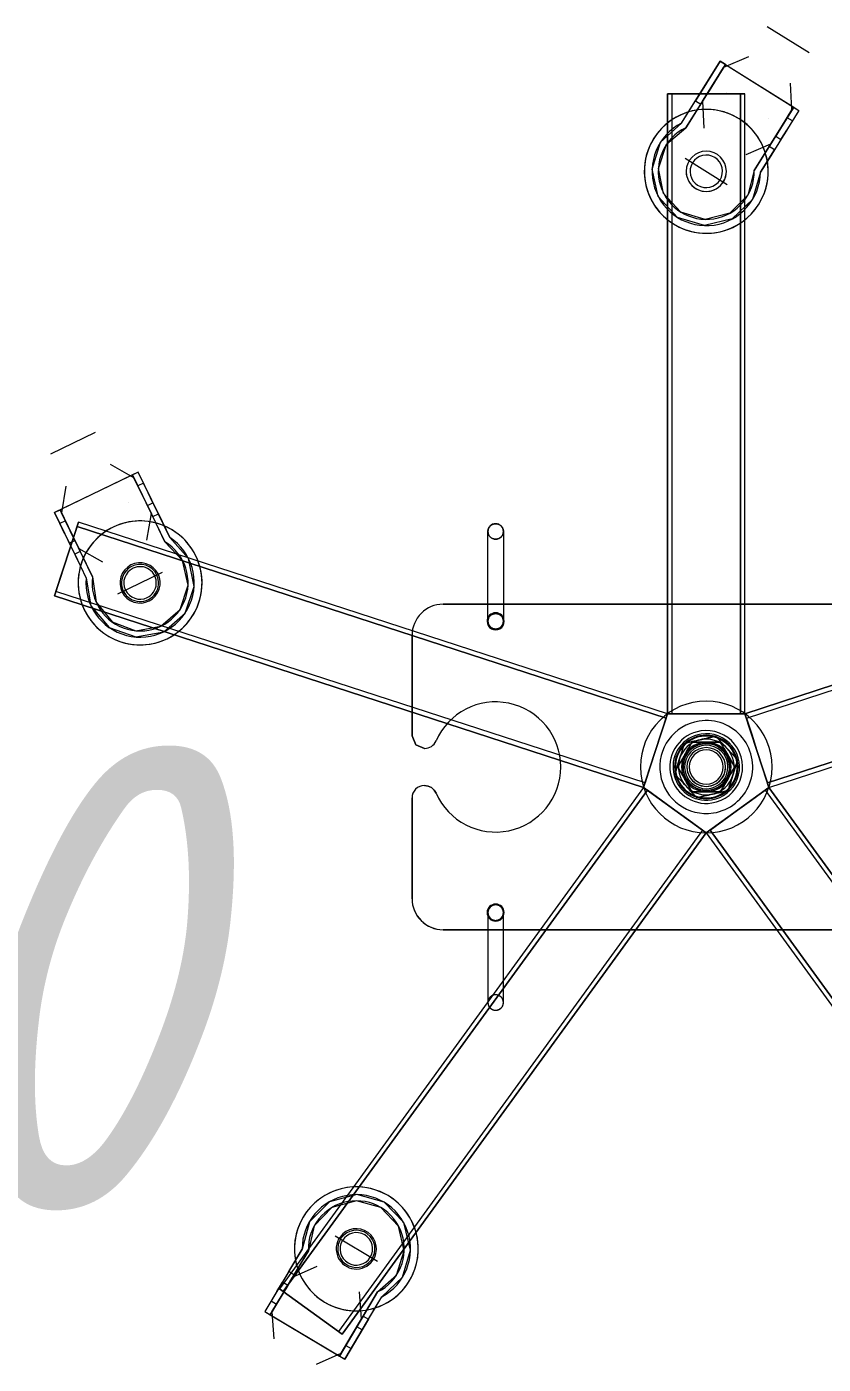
# Model space of a CAD drawing. Header units: millimetres. Extents: x -32954 to 151739, y -65671 to 56243.
# Drawn here: x -18427.3 to -18170.2, y -62090.7 to -61659.1 of the extents above; entities that cross this region are included whole.
import ezdxf

# ---------------------------------------------------------------- set-up
doc = ezdxf.new("R2010")
doc.units = ezdxf.units.MM
for name, color, linetype, lineweight in [('G-IMPT', 7, 'Continuous', 9), ('I-FURN', 7, 'Continuous', 9), ('I-FURN-IDEN', 7, 'Continuous', 9)]:
    doc.layers.add(name, color=color, linetype=linetype, lineweight=lineweight)
doc.styles.add('GOST Common_I', font='GOST_Common Italic.ttf', dxfattribs={"width": 0.9, "height": 150})

# ---------------------------------------------------------------- blocks, each defined once
blk = doc.blocks.new('М200-М200_1_Стойка для инфузионных растворов - МСК-5310_dwg-9481014-О_ТХ_05')
at = {"layer": 'G-IMPT'}
for p, q in [((106.14, 169.41), (118.46, 190.07)), ((116.74, 191.09), (106.87, 174.54)), ((109.06, 178.21), (116.74, 191.09)), ((118.46, 190.07), (110.78, 177.19)), ((116.74, 191.09), (118.46, 190.07)), ((142.51, 175.72), (116.74, 191.09)), ((125.87, 192.72), (117.92, 189.15)), ((140.79, 176.75), (118.46, 190.07)), ((112.9, 184.65), (114.69, 187.66)), ((114.69, 187.66), (112.9, 184.65)), ((114.62, 183.63), (117.92, 189.15)), ((117.92, 189.15), (114.62, 183.63)), ((116.41, 186.63), (114.62, 183.63)), ((114.62, 183.63), (116.41, 186.63)), ((116.41, 186.63), (114.69, 187.66)), ((-118.77, 182.19), (-1.21, 20.38)), ((-1.21, 20.38), (-118.77, 182.19)), ((0, 21.27), (-117.56, 183.07)), ((0, 21.27), (-117.56, 183.07)), ((117.56, 183.07), (0, 21.27)), ((0, 21.27), (117.56, 183.07)), ((1.21, 20.38), (118.77, 182.19)), ((1.21, 20.38), (118.77, 182.19)), ((111.11, 181.65), (112.83, 180.62)), ((114.62, 183.63), (111.32, 178.1)), ((111.32, 178.1), (114.62, 183.63)), ((112.9, 184.65), (112.9, 184.65)), ((114.62, 183.63), (114.62, 183.63)), ((137.78, 168.38), (117.56, 183.07)), ((117.56, 183.07), (137.78, 168.38)), ((118.77, 182.19), (136.57, 169.26)), ((136.57, 169.26), (118.77, 182.19)), ((140.24, 175.83), (139.61, 184.53)), ((109.06, 178.21), (104.71, 170.92)), ((110.78, 177.19), (106.14, 169.41)), ((110.78, 177.19), (109.06, 178.21)), ((111.32, 178.1), (111.96, 169.41)), ((118.91, 181.07), (118.91, 181.07)), ((118.91, 181.07), (118.91, 181.07)), ((118.91, 181.07), (118.91, 181.07)), ((118.91, 181.07), (118.91, 181.07)), ((106.87, 174.54), (104.71, 170.92)), ((140.79, 176.75), (128.46, 156.09)), ((132.63, 159.17), (142.51, 175.72)), ((132.65, 172.87), (132.65, 172.87)), ((132.65, 172.87), (132.65, 172.87)), ((132.65, 172.87), (132.65, 172.87)), ((132.65, 172.87), (132.65, 172.87)), ((133.11, 163.87), (140.79, 176.75)), ((134.82, 162.84), (142.51, 175.72)), ((136.95, 170.31), (140.24, 175.83)), ((140.24, 175.83), (136.95, 170.31)), ((140.46, 172.29), (138.74, 173.31)), ((142.51, 175.72), (140.79, 176.75)), ((-137.78, 168.38), (-20.23, 6.57)), ((-20.23, 6.57), (-137.78, 168.38)), ((-19.01, 7.45), (-136.57, 169.26)), ((-19.01, 7.45), (-136.57, 169.26)), ((136.57, 169.26), (19.01, 7.45)), ((19.01, 7.45), (136.57, 169.26)), ((20.23, 6.57), (137.78, 168.38)), ((20.23, 6.57), (137.78, 168.38)), ((136.95, 170.31), (133.65, 164.78)), ((133.65, 164.78), (136.95, 170.31)), ((136.95, 170.31), (135.15, 167.3)), ((135.15, 167.3), (136.95, 170.31)), ((138.67, 169.28), (136.87, 166.28)), ((136.87, 166.28), (138.67, 169.28)), ((136.95, 170.31), (136.95, 170.31)), ((138.67, 169.28), (138.67, 169.28)), ((125.7, 161.21), (133.65, 164.78)), ((135.15, 167.3), (136.87, 166.28)), ((128.46, 156.09), (133.11, 163.87)), ((134.82, 162.84), (130.48, 155.55)), ((133.11, 163.87), (134.82, 162.84)), ((106.1, 159.6), (119.85, 151.4)), ((130.48, 155.55), (132.63, 159.17)), ((85, 52.5), (-85, 52.5)), ((-85, 52.5), (85, 52.5)), ((95, 42.5), (95, 10)), ((95, 10), (95, 42.5)), ((-20.23, 6.57), (-210.44, -55.23)), ((-20.23, 6.57), (-210.44, -55.23)), ((-209.97, -56.66), (-19.76, 5.15)), ((-19.76, 5.15), (-209.97, -56.66)), ((19.76, 5.15), (209.97, -56.66)), ((19.76, 5.15), (209.97, -56.66)), ((210.44, -55.23), (20.23, 6.57)), ((20.23, 6.57), (210.44, -55.23)), ((95, -42.5), (95, -10)), ((95, -10), (95, -42.5)), ((-12.96, -15.78), (-203.17, -77.58)), ((-12.96, -15.78), (-203.17, -77.58)), ((-202.71, -79.01), (-12.5, -17.2)), ((-12.5, -17.2), (-202.71, -79.01)), ((-12.5, -17.2), (-12.5, -217.2)), ((-12.5, -17.2), (-12.5, -217.2)), ((-11, -217.2), (-11, -17.2)), ((-11, -17.2), (-11, -217.2)), ((11, -17.2), (11, -217.2)), ((11, -17.2), (11, -217.2)), ((12.5, -217.2), (12.5, -17.2)), ((12.5, -17.2), (12.5, -217.2)), ((12.5, -17.2), (202.71, -79.01)), ((12.5, -17.2), (202.71, -79.01)), ((203.17, -77.58), (12.96, -15.78)), ((12.96, -15.78), (203.17, -77.58)), ((-85, -52.5), (85, -52.5)), ((85, -52.5), (-85, -52.5)), ((190, -55.91), (175.59, -62.88)), ((202.71, -79.01), (210.44, -55.23)), ((210.44, -55.23), (202.71, -79.01)), ((209.97, -56.66), (203.17, -77.58)), ((203.17, -77.58), (209.97, -56.66)), ((198.18, -61.34), (208.64, -83)), ((202.12, -69.49), (198.18, -61.34)), ((202.06, -64.78), (200.23, -60.98)), ((203.92, -68.62), (200.23, -60.98)), ((202.58, -70.45), (194.97, -66.2)), ((210.45, -82.13), (202.06, -64.78)), ((202.12, -69.49), (203.92, -68.62)), ((203.92, -68.62), (210.45, -82.13)), ((185.24, -94.31), (174.77, -72.65)), ((174.77, -72.65), (178.71, -80.81)), ((180.57, -73.16), (179.17, -81.77)), ((208.64, -83), (202.12, -69.49)), ((205.38, -76.25), (202.58, -70.45)), ((202.58, -70.45), (205.38, -76.25)), ((205.66, -72.22), (203.86, -73.1)), ((173.21, -74.04), (175.05, -77.83)), ((176.91, -81.68), (173.21, -74.04)), ((205.38, -76.25), (205.38, -76.25)), ((206.9, -79.4), (205.38, -76.25)), ((205.38, -76.25), (206.9, -79.4)), ((205.38, -76.25), (208.18, -82.04)), ((208.18, -82.04), (205.38, -76.25)), ((207.18, -75.38), (207.18, -75.38)), ((207.18, -75.38), (208.7, -78.53)), ((208.7, -78.53), (207.18, -75.38)), ((175.05, -77.83), (183.43, -95.18)), ((178.71, -80.81), (176.91, -81.68)), ((176.91, -81.68), (183.43, -95.18)), ((178.71, -80.81), (185.24, -94.31)), ((181.97, -87.56), (179.17, -81.77)), ((179.17, -81.77), (181.97, -87.56)), ((200.88, -78.42), (200.88, -78.42)), ((200.88, -78.42), (200.88, -78.42)), ((200.88, -78.42), (200.88, -78.42)), ((200.88, -78.42), (200.88, -78.42)), ((206.9, -79.4), (208.7, -78.53)), ((180.45, -84.41), (178.65, -85.28)), ((180.17, -88.43), (178.65, -85.28)), ((178.65, -85.28), (180.17, -88.43)), ((181.97, -87.56), (180.45, -84.41)), ((180.45, -84.41), (181.97, -87.56)), ((183.43, -95.18), (210.45, -82.13)), ((185.24, -94.31), (208.64, -83)), ((186.47, -85.38), (186.47, -85.38)), ((186.47, -85.38), (186.47, -85.38)), ((186.47, -85.38), (186.47, -85.38)), ((186.47, -85.38), (186.47, -85.38)), ((206.79, -90.64), (208.18, -82.04)), ((210.45, -82.13), (208.64, -83)), ((180.17, -88.43), (180.17, -88.43)), ((181.97, -87.56), (184.77, -93.35)), ((184.77, -93.35), (181.97, -87.56)), ((181.97, -87.56), (181.97, -87.56)), ((181.69, -91.58), (183.49, -90.71)), ((183.43, -95.18), (185.24, -94.31)), ((184.77, -93.35), (192.38, -97.61)), ((197.35, -107.89), (211.76, -100.93)), ((6.79, -196.44), (-6.79, -187.97)), ((-15.5, -192.49), (-28.23, -212.9)), ((-17.5, -191.92), (-21.99, -199.12)), ((-20.29, -200.17), (-15.5, -192.49)), ((-19.73, -195.49), (-17.5, -191.92)), ((-29.93, -211.84), (-19.73, -195.49)), ((-12.83, -197.67), (-20.86, -201.08)), ((-29.93, -211.84), (-21.99, -199.12)), ((-28.23, -212.9), (-20.29, -200.17)), ((-25.96, -205.48), (-24.1, -202.51)), ((-24.1, -202.51), (-25.96, -205.48)), ((-24.26, -206.54), (-20.86, -201.08)), ((-20.86, -201.08), (-24.26, -206.54)), ((-22.41, -203.57), (-24.1, -202.51)), ((-21.99, -199.12), (-20.29, -200.17)), ((-24.26, -206.54), (-27.66, -212)), ((-27.66, -212), (-24.26, -206.54)), ((-25.96, -205.48), (-25.96, -205.48)), ((-24.26, -206.54), (-22.41, -203.57)), ((-22.41, -203.57), (-24.26, -206.54)), ((-24.26, -206.54), (-24.26, -206.54)), ((-6.17, -226.66), (6.56, -206.25)), ((1.21, -214.84), (0.74, -206.13)), ((6.56, -206.25), (1.77, -213.93)), ((-27.81, -208.45), (-26.11, -209.51)), ((-20.02, -209.18), (-20.02, -209.18)), ((-20.02, -209.18), (-20.02, -209.18)), ((-20.02, -209.18), (-20.02, -209.18)), ((-20.02, -209.18), (-20.02, -209.18)), ((5.73, -211.37), (-4.47, -227.72)), ((7.96, -207.79), (3.47, -214.99)), ((7.96, -207.79), (5.73, -211.37)), ((-4.47, -227.72), (-29.93, -211.84)), ((-28.23, -212.9), (-29.93, -211.84)), ((-6.17, -226.66), (-28.23, -212.9)), ((-27.66, -212), (-27.2, -220.7)), ((1.77, -213.93), (-6.17, -226.66)), ((-4.47, -227.72), (3.47, -214.99)), ((-2.2, -220.3), (1.21, -214.84)), ((1.21, -214.84), (-2.2, -220.3)), ((3.47, -214.99), (1.77, -213.93)), ((-12.5, -217.2), (12.5, -217.2)), ((12.5, -217.2), (-12.5, -217.2)), ((11, -217.2), (-11, -217.2)), ((-11, -217.2), (11, -217.2)), ((-6.44, -217.65), (-6.44, -217.65)), ((-6.44, -217.65), (-6.44, -217.65)), ((-6.44, -217.65), (-6.44, -217.65)), ((-6.44, -217.65), (-6.44, -217.65)), ((-4.05, -223.27), (-0.35, -217.33)), ((-0.35, -217.33), (-4.05, -223.27)), ((-2.35, -224.33), (1.35, -218.39)), ((1.35, -218.39), (-2.35, -224.33)), ((-5.6, -225.76), (-2.2, -220.3)), ((-2.2, -220.3), (-5.6, -225.76)), ((-13.62, -229.17), (-5.6, -225.76)), ((-6.17, -226.66), (-4.47, -227.72)), ((-33.25, -230.4), (-19.67, -238.86))]:
    blk.add_line(p, q, dxfattribs=at)
at = {"layer": 'G-IMPT', "flags": 128}
for points in [[(104.71, 170.92), (98.07, 164.66), (95.48, 155.9), (97.66, 147.03), (104.01, 140.47), (112.8, 138), (121.64, 140.29), (128.12, 146.73), (130.48, 155.55)], [(106.14, 169.41), (99.99, 163.95), (97.49, 156.12), (99.34, 148.12), (105.03, 142.19), (112.96, 140), (120.88, 142.17), (126.59, 148.08), (128.46, 156.09)], [(68, 78.5), (67.9, 78.5), (67.8, 78.49), (67.7, 78.48), (67.6, 78.47), (67.5, 78.45), (67.41, 78.43), (67.31, 78.4), (67.21, 78.37), (67.12, 78.34), (67.03, 78.3), (66.94, 78.26), (66.85, 78.22), (66.76, 78.17), (66.67, 78.12), (66.59, 78.06), (66.51, 78.01), (66.43, 77.94), (66.35, 77.88), (66.28, 77.81), (66.21, 77.74), (66.14, 77.67), (66.07, 77.59), (66.01, 77.51), (65.95, 77.43), (65.9, 77.35), (65.84, 77.27), (65.8, 77.18), (65.75, 77.09), (65.71, 77), (65.67, 76.91), (65.64, 76.81), (65.6, 76.72), (65.58, 76.62), (65.56, 76.52), (65.54, 76.42), (65.52, 76.33), (65.51, 76.23), (65.5, 76.13), (65.5, 76.03), (65.5, 76)], [(70.5, 76), (70.5, 76.1), (70.49, 76.2), (70.48, 76.3), (70.47, 76.4), (70.45, 76.5), (70.43, 76.59), (70.4, 76.69), (70.37, 76.79), (70.34, 76.88), (70.3, 76.97), (70.26, 77.06), (70.22, 77.15), (70.17, 77.24), (70.12, 77.33), (70.06, 77.41), (70.01, 77.49), (69.94, 77.57), (69.88, 77.65), (69.81, 77.72), (69.74, 77.79), (69.67, 77.86), (69.59, 77.93), (69.51, 77.99), (69.43, 78.05), (69.35, 78.1), (69.27, 78.16), (69.18, 78.2), (69.09, 78.25), (69, 78.29), (68.91, 78.33), (68.81, 78.36), (68.72, 78.4), (68.62, 78.42), (68.52, 78.44), (68.42, 78.46), (68.33, 78.48), (68.23, 78.49), (68.13, 78.5), (68.03, 78.5), (68, 78.5)], [(65.5, 76), (65.5, 75.9), (65.51, 75.8), (65.52, 75.7), (65.53, 75.6), (65.55, 75.5), (65.57, 75.41), (65.6, 75.31), (65.63, 75.21), (65.66, 75.12), (65.7, 75.03), (65.74, 74.94), (65.78, 74.85), (65.83, 74.76), (65.88, 74.67), (65.94, 74.59), (65.99, 74.51), (66.06, 74.43), (66.12, 74.35), (66.19, 74.28), (66.26, 74.21), (66.33, 74.14), (66.41, 74.07), (66.49, 74.01), (66.57, 73.95), (66.65, 73.9), (66.73, 73.84), (66.82, 73.8), (66.91, 73.75), (67, 73.71), (67.09, 73.67), (67.19, 73.64), (67.28, 73.6), (67.38, 73.58), (67.48, 73.56), (67.58, 73.54), (67.67, 73.52), (67.77, 73.51), (67.87, 73.5), (67.97, 73.5), (68, 73.5)], [(65.5, 76), (65.5, 75.99), (65.5, 75.95), (65.5, 75.9), (65.5, 75.81), (65.5, 75.71), (65.5, 75.58), (65.5, 75.44), (65.5, 75.26), (65.5, 75.07), (65.5, 74.86), (65.5, 74.62), (65.5, 74.36), (65.5, 74.08), (65.5, 73.79), (65.5, 73.47), (65.5, 73.13), (65.5, 72.77), (65.5, 72.4), (65.5, 72.01), (65.5, 71.6), (65.5, 71.18), (65.5, 70.74), (65.5, 70.28), (65.5, 69.82), (65.5, 69.33), (65.5, 68.84), (65.5, 68.33), (65.5, 67.82), (65.5, 67.29), (65.5, 66.75), (65.5, 66.21), (65.5, 65.66), (65.5, 65.1), (65.5, 64.53), (65.5, 63.96), (65.5, 63.39), (65.5, 62.81), (65.5, 62.24), (65.5, 61.66), (65.5, 61.08), (65.5, 60.5), (65.5, 59.92), (65.5, 59.34), (65.5, 58.77), (65.5, 58.21), (65.5, 57.64), (65.5, 57.09), (65.5, 56.54), (65.5, 56), (65.5, 55.47), (65.5, 54.94), (65.5, 54.43), (65.5, 53.93), (65.5, 53.44), (65.5, 52.97), (65.5, 52.5), (65.5, 52.06), (65.5, 51.62), (65.5, 51.21), (65.5, 50.81), (65.5, 50.42), (65.5, 50.06), (65.5, 49.71), (65.5, 49.38), (65.5, 49.08), (65.5, 48.79), (65.5, 48.52), (65.5, 48.27), (65.5, 48.04), (65.5, 47.84), (65.5, 47.65), (65.5, 47.49), (65.5, 47.35), (65.5, 47.24), (65.5, 47.15), (65.5, 47.07), (65.5, 47.03), (65.5, 47), (65.5, 47)], [(68, 73.5), (68.1, 73.5), (68.2, 73.51), (68.3, 73.52), (68.4, 73.53), (68.5, 73.55), (68.59, 73.57), (68.69, 73.6), (68.79, 73.63), (68.88, 73.66), (68.97, 73.7), (69.06, 73.74), (69.15, 73.78), (69.24, 73.83), (69.33, 73.88), (69.41, 73.94), (69.49, 73.99), (69.57, 74.06), (69.65, 74.12), (69.72, 74.19), (69.79, 74.26), (69.86, 74.33), (69.93, 74.41), (69.99, 74.49), (70.05, 74.57), (70.1, 74.65), (70.16, 74.73), (70.2, 74.82), (70.25, 74.91), (70.29, 75), (70.33, 75.09), (70.36, 75.19), (70.4, 75.28), (70.42, 75.38), (70.44, 75.48), (70.46, 75.58), (70.48, 75.67), (70.49, 75.77), (70.5, 75.87), (70.5, 75.97), (70.5, 76)], [(70.5, 47), (70.5, 47.01), (70.5, 47.05), (70.5, 47.1), (70.5, 47.19), (70.5, 47.29), (70.5, 47.42), (70.5, 47.56), (70.5, 47.74), (70.5, 47.93), (70.5, 48.14), (70.5, 48.38), (70.5, 48.64), (70.5, 48.92), (70.5, 49.21), (70.5, 49.53), (70.5, 49.87), (70.5, 50.23), (70.5, 50.6), (70.5, 50.99), (70.5, 51.4), (70.5, 51.82), (70.5, 52.26), (70.5, 52.72), (70.5, 53.18), (70.5, 53.67), (70.5, 54.16), (70.5, 54.67), (70.5, 55.18), (70.5, 55.71), (70.5, 56.25), (70.5, 56.79), (70.5, 57.34), (70.5, 57.9), (70.5, 58.47), (70.5, 59.04), (70.5, 59.61), (70.5, 60.19), (70.5, 60.76), (70.5, 61.34), (70.5, 61.92), (70.5, 62.5), (70.5, 63.08), (70.5, 63.66), (70.5, 64.23), (70.5, 64.79), (70.5, 65.36), (70.5, 65.91), (70.5, 66.46), (70.5, 67), (70.5, 67.53), (70.5, 68.06), (70.5, 68.57), (70.5, 69.07), (70.5, 69.56), (70.5, 70.03), (70.5, 70.5), (70.5, 70.94), (70.5, 71.38), (70.5, 71.79), (70.5, 72.19), (70.5, 72.58), (70.5, 72.94), (70.5, 73.29), (70.5, 73.62), (70.5, 73.92), (70.5, 74.21), (70.5, 74.48), (70.5, 74.73), (70.5, 74.96), (70.5, 75.16), (70.5, 75.35), (70.5, 75.51), (70.5, 75.65), (70.5, 75.76), (70.5, 75.85), (70.5, 75.93), (70.5, 75.97), (70.5, 76), (70.5, 76)], [(68, 49.5), (67.9, 49.5), (67.8, 49.49), (67.7, 49.48), (67.6, 49.47), (67.5, 49.45), (67.41, 49.43), (67.31, 49.4), (67.21, 49.37), (67.12, 49.34), (67.03, 49.3), (66.94, 49.26), (66.85, 49.22), (66.76, 49.17), (66.67, 49.12), (66.59, 49.06), (66.51, 49.01), (66.43, 48.94), (66.35, 48.88), (66.28, 48.81), (66.21, 48.74), (66.14, 48.67), (66.07, 48.59), (66.01, 48.51), (65.95, 48.43), (65.9, 48.35), (65.84, 48.27), (65.8, 48.18), (65.75, 48.09), (65.71, 48), (65.67, 47.91), (65.64, 47.81), (65.6, 47.72), (65.58, 47.62), (65.56, 47.52), (65.54, 47.42), (65.52, 47.33), (65.51, 47.23), (65.5, 47.13), (65.5, 47.03), (65.5, 47)], [(70.5, 47), (70.5, 47.1), (70.49, 47.2), (70.48, 47.3), (70.47, 47.4), (70.45, 47.5), (70.43, 47.59), (70.4, 47.69), (70.37, 47.79), (70.34, 47.88), (70.3, 47.97), (70.26, 48.06), (70.22, 48.15), (70.17, 48.24), (70.12, 48.33), (70.06, 48.41), (70.01, 48.49), (69.94, 48.57), (69.88, 48.65), (69.81, 48.72), (69.74, 48.79), (69.67, 48.86), (69.59, 48.93), (69.51, 48.99), (69.43, 49.05), (69.35, 49.1), (69.27, 49.16), (69.18, 49.2), (69.09, 49.25), (69, 49.29), (68.91, 49.33), (68.81, 49.36), (68.72, 49.4), (68.62, 49.42), (68.52, 49.44), (68.42, 49.46), (68.33, 49.48), (68.23, 49.49), (68.13, 49.5), (68.03, 49.5), (68, 49.5)], [(65.5, 47), (65.5, 46.9), (65.51, 46.8), (65.52, 46.7), (65.53, 46.6), (65.55, 46.5), (65.57, 46.41), (65.6, 46.31), (65.63, 46.21), (65.66, 46.12), (65.7, 46.03), (65.74, 45.94), (65.78, 45.85), (65.83, 45.76), (65.88, 45.67), (65.94, 45.59), (65.99, 45.51), (66.06, 45.43), (66.12, 45.35), (66.19, 45.28), (66.26, 45.21), (66.33, 45.14), (66.41, 45.07), (66.49, 45.01), (66.57, 44.95), (66.65, 44.9), (66.73, 44.84), (66.82, 44.8), (66.91, 44.75), (67, 44.71), (67.09, 44.67), (67.19, 44.64), (67.28, 44.6), (67.38, 44.58), (67.48, 44.56), (67.58, 44.54), (67.67, 44.52), (67.77, 44.51), (67.87, 44.5), (67.97, 44.5), (68, 44.5)], [(68, 44.5), (68.1, 44.5), (68.2, 44.51), (68.3, 44.52), (68.4, 44.53), (68.5, 44.55), (68.59, 44.57), (68.69, 44.6), (68.79, 44.63), (68.88, 44.66), (68.97, 44.7), (69.06, 44.74), (69.15, 44.78), (69.24, 44.83), (69.33, 44.88), (69.41, 44.94), (69.49, 44.99), (69.57, 45.06), (69.65, 45.12), (69.72, 45.19), (69.79, 45.26), (69.86, 45.33), (69.93, 45.41), (69.99, 45.49), (70.05, 45.57), (70.1, 45.65), (70.16, 45.73), (70.2, 45.82), (70.25, 45.91), (70.29, 46), (70.33, 46.09), (70.36, 46.19), (70.4, 46.28), (70.42, 46.38), (70.44, 46.48), (70.46, 46.58), (70.48, 46.67), (70.49, 46.77), (70.5, 46.87), (70.5, 46.97), (70.5, 47)], [(-20.23, 6.57), (-15.17, 10.25), (-10.11, 13.92), (-5.06, 17.59), (0, 21.27)], [(0, 21.27), (-5.06, 17.59), (-10.11, 13.92), (-15.17, 10.25), (-20.23, 6.57)], [(-1.21, 20.38), (-5.66, 17.15), (-10.11, 13.92), (-14.56, 10.69), (-19.01, 7.45)], [(-19.01, 7.45), (-14.56, 10.69), (-10.11, 13.92), (-5.66, 17.15), (-1.21, 20.38)], [(0, 21.27), (5.06, 17.59), (10.11, 13.92), (15.17, 10.25), (20.23, 6.57)], [(20.23, 6.57), (15.17, 10.25), (10.11, 13.92), (5.06, 17.59), (0, 21.27)], [(19.01, 7.45), (14.56, 10.69), (10.11, 13.92), (5.66, 17.15), (1.21, 20.38)], [(1.21, 20.38), (5.66, 17.15), (10.11, 13.92), (14.56, 10.69), (19.01, 7.45)], [(-7.06, 7.62), (-4.53, 8.2), (-2, 8.78), (0.54, 9.35), (3.07, 9.93)], [(3.07, 9.93), (4.84, 8.02), (6.6, 6.12), (8.37, 4.21), (10.13, 2.3)], [(-12.5, -17.2), (-14.43, -11.26), (-16.36, -5.32), (-18.29, 0.63), (-20.23, 6.57)], [(-20.23, 6.57), (-18.29, 0.63), (-16.36, -5.32), (-14.43, -11.26), (-12.5, -17.2)], [(-19.76, 5.15), (-18.06, -0.09), (-16.36, -5.32), (-14.66, -10.55), (-12.96, -15.78)], [(-12.96, -15.78), (-14.66, -10.55), (-16.36, -5.32), (-18.06, -0.09), (-19.76, 5.15)], [(-10.13, -2.3), (-9.37, 0.18), (-8.6, 2.66), (-7.83, 5.14), (-7.06, 7.62)], [(-4.62, 8), (-5.77, 6), (-6.93, 4), (-8.08, 2), (-9.24, 0)], [(4.62, 8), (2.31, 8), (0, 8), (-2.31, 8), (-4.62, 8)], [(9.24, 0), (8.08, 2), (6.93, 4), (5.77, 6), (4.62, 8)], [(20.23, 6.57), (18.29, 0.63), (16.36, -5.32), (14.43, -11.26), (12.5, -17.2)], [(12.5, -17.2), (14.43, -11.26), (16.36, -5.32), (18.29, 0.63), (20.23, 6.57)], [(12.96, -15.78), (14.66, -10.55), (16.36, -5.32), (18.06, -0.09), (19.76, 5.15)], [(19.76, 5.15), (18.06, -0.09), (16.36, -5.32), (14.66, -10.55), (12.96, -15.78)], [(90.96, 6), (89.83, 6.16), (88.74, 6.65), (87.85, 7.44), (87.25, 8.4)], [(87.25, 8.4), (87.85, 7.44), (88.74, 6.65), (89.83, 6.16), (90.96, 6)], [(10.13, 2.3), (9.37, -0.18), (8.6, -2.66), (7.83, -5.14), (7.06, -7.62)], [(-3.07, -9.93), (-4.84, -8.02), (-6.6, -6.12), (-8.37, -4.21), (-10.13, -2.3)], [(-9.24, 0), (-8.08, -2), (-6.93, -4), (-5.77, -6), (-4.62, -8)], [(4.62, -8), (5.77, -6), (6.93, -4), (8.08, -2), (9.24, 0)], [(-4.62, -8), (-2.31, -8), (0, -8), (2.31, -8), (4.62, -8)], [(7.06, -7.62), (4.53, -8.2), (2, -8.78), (-0.54, -9.35), (-3.07, -9.93)], [(90.96, -6), (93.81, -7.17), (95, -10)], [(95, -10), (93.81, -7.17), (90.96, -6)], [(12.5, -17.2), (6.25, -17.2), (0, -17.2), (-6.25, -17.2), (-12.5, -17.2)], [(-12.5, -17.2), (-6.25, -17.2), (0, -17.2), (6.25, -17.2), (12.5, -17.2)], [(-11, -17.2), (-5.5, -17.2), (0, -17.2), (5.5, -17.2), (11, -17.2)], [(11, -17.2), (5.5, -17.2), (0, -17.2), (-5.5, -17.2), (-11, -17.2)], [(200.23, -60.98), (198.65, -51.99), (192.76, -45.01), (184.16, -41.95), (175.18, -43.64), (168.28, -49.62), (165.33, -58.26), (167.14, -67.22), (173.21, -74.04)], [(65.5, -47), (65.5, -46.9), (65.51, -46.8), (65.52, -46.7), (65.53, -46.6), (65.55, -46.5), (65.57, -46.41), (65.6, -46.31), (65.63, -46.21), (65.66, -46.12), (65.7, -46.03), (65.74, -45.94), (65.78, -45.85), (65.83, -45.76), (65.88, -45.67), (65.94, -45.59), (65.99, -45.51), (66.06, -45.43), (66.12, -45.35), (66.19, -45.28), (66.26, -45.21), (66.33, -45.14), (66.41, -45.07), (66.49, -45.01), (66.57, -44.95), (66.65, -44.9), (66.73, -44.84), (66.82, -44.8), (66.91, -44.75), (67, -44.71), (67.09, -44.67), (67.19, -44.64), (67.28, -44.6), (67.38, -44.58), (67.48, -44.56), (67.58, -44.54), (67.67, -44.52), (67.77, -44.51), (67.87, -44.5), (67.97, -44.5), (68, -44.5)], [(68, -49.5), (67.9, -49.5), (67.8, -49.49), (67.7, -49.48), (67.6, -49.47), (67.5, -49.45), (67.41, -49.43), (67.31, -49.4), (67.21, -49.37), (67.12, -49.34), (67.03, -49.3), (66.94, -49.26), (66.85, -49.22), (66.76, -49.17), (66.67, -49.12), (66.59, -49.06), (66.51, -49.01), (66.43, -48.94), (66.35, -48.88), (66.28, -48.81), (66.21, -48.74), (66.14, -48.67), (66.07, -48.59), (66.01, -48.51), (65.95, -48.43), (65.9, -48.35), (65.84, -48.27), (65.8, -48.18), (65.75, -48.09), (65.71, -48), (65.67, -47.91), (65.64, -47.81), (65.6, -47.72), (65.58, -47.62), (65.56, -47.52), (65.54, -47.42), (65.52, -47.33), (65.51, -47.23), (65.5, -47.13), (65.5, -47.03), (65.5, -47)], [(65.5, -76), (65.5, -75.99), (65.5, -75.95), (65.5, -75.9), (65.5, -75.81), (65.5, -75.71), (65.5, -75.58), (65.5, -75.44), (65.5, -75.26), (65.5, -75.07), (65.5, -74.86), (65.5, -74.62), (65.5, -74.36), (65.5, -74.08), (65.5, -73.79), (65.5, -73.47), (65.5, -73.13), (65.5, -72.77), (65.5, -72.4), (65.5, -72.01), (65.5, -71.6), (65.5, -71.18), (65.5, -70.74), (65.5, -70.28), (65.5, -69.82), (65.5, -69.33), (65.5, -68.84), (65.5, -68.33), (65.5, -67.82), (65.5, -67.29), (65.5, -66.75), (65.5, -66.21), (65.5, -65.66), (65.5, -65.1), (65.5, -64.53), (65.5, -63.96), (65.5, -63.39), (65.5, -62.81), (65.5, -62.24), (65.5, -61.66), (65.5, -61.08), (65.5, -60.5), (65.5, -59.92), (65.5, -59.34), (65.5, -58.77), (65.5, -58.21), (65.5, -57.64), (65.5, -57.09), (65.5, -56.54), (65.5, -56), (65.5, -55.47), (65.5, -54.94), (65.5, -54.43), (65.5, -53.93), (65.5, -53.44), (65.5, -52.97), (65.5, -52.5), (65.5, -52.06), (65.5, -51.62), (65.5, -51.21), (65.5, -50.81), (65.5, -50.42), (65.5, -50.06), (65.5, -49.71), (65.5, -49.38), (65.5, -49.08), (65.5, -48.79), (65.5, -48.52), (65.5, -48.27), (65.5, -48.04), (65.5, -47.84), (65.5, -47.65), (65.5, -47.49), (65.5, -47.35), (65.5, -47.24), (65.5, -47.15), (65.5, -47.07), (65.5, -47.03), (65.5, -47), (65.5, -47)], [(68, -44.5), (68.1, -44.5), (68.2, -44.51), (68.3, -44.52), (68.4, -44.53), (68.5, -44.55), (68.59, -44.57), (68.69, -44.6), (68.79, -44.63), (68.88, -44.66), (68.97, -44.7), (69.06, -44.74), (69.15, -44.78), (69.24, -44.83), (69.33, -44.88), (69.41, -44.94), (69.49, -44.99), (69.57, -45.06), (69.65, -45.12), (69.72, -45.19), (69.79, -45.26), (69.86, -45.33), (69.93, -45.41), (69.99, -45.49), (70.05, -45.57), (70.1, -45.65), (70.16, -45.73), (70.2, -45.82), (70.25, -45.91), (70.29, -46), (70.33, -46.09), (70.36, -46.19), (70.4, -46.28), (70.42, -46.38), (70.44, -46.48), (70.46, -46.58), (70.48, -46.67), (70.49, -46.77), (70.5, -46.87), (70.5, -46.97), (70.5, -47)], [(70.5, -47), (70.5, -47.1), (70.49, -47.2), (70.48, -47.3), (70.47, -47.4), (70.45, -47.5), (70.43, -47.59), (70.4, -47.69), (70.37, -47.79), (70.34, -47.88), (70.3, -47.97), (70.26, -48.06), (70.22, -48.15), (70.17, -48.24), (70.12, -48.33), (70.06, -48.41), (70.01, -48.49), (69.94, -48.57), (69.88, -48.65), (69.81, -48.72), (69.74, -48.79), (69.67, -48.86), (69.59, -48.93), (69.51, -48.99), (69.43, -49.05), (69.35, -49.1), (69.27, -49.16), (69.18, -49.2), (69.09, -49.25), (69, -49.29), (68.91, -49.33), (68.81, -49.36), (68.72, -49.4), (68.62, -49.42), (68.52, -49.44), (68.42, -49.46), (68.33, -49.48), (68.23, -49.49), (68.13, -49.5), (68.03, -49.5), (68, -49.5)], [(70.5, -47), (70.5, -47.01), (70.5, -47.05), (70.5, -47.1), (70.5, -47.19), (70.5, -47.29), (70.5, -47.42), (70.5, -47.56), (70.5, -47.74), (70.5, -47.93), (70.5, -48.14), (70.5, -48.38), (70.5, -48.64), (70.5, -48.92), (70.5, -49.21), (70.5, -49.53), (70.5, -49.87), (70.5, -50.23), (70.5, -50.6), (70.5, -50.99), (70.5, -51.4), (70.5, -51.82), (70.5, -52.26), (70.5, -52.72), (70.5, -53.18), (70.5, -53.67), (70.5, -54.16), (70.5, -54.67), (70.5, -55.18), (70.5, -55.71), (70.5, -56.25), (70.5, -56.79), (70.5, -57.34), (70.5, -57.9), (70.5, -58.47), (70.5, -59.04), (70.5, -59.61), (70.5, -60.19), (70.5, -60.76), (70.5, -61.34), (70.5, -61.92), (70.5, -62.5), (70.5, -63.08), (70.5, -63.66), (70.5, -64.23), (70.5, -64.79), (70.5, -65.36), (70.5, -65.91), (70.5, -66.46), (70.5, -67), (70.5, -67.53), (70.5, -68.06), (70.5, -68.57), (70.5, -69.07), (70.5, -69.56), (70.5, -70.03), (70.5, -70.5), (70.5, -70.94), (70.5, -71.38), (70.5, -71.79), (70.5, -72.19), (70.5, -72.58), (70.5, -72.94), (70.5, -73.29), (70.5, -73.62), (70.5, -73.92), (70.5, -74.21), (70.5, -74.48), (70.5, -74.73), (70.5, -74.96), (70.5, -75.16), (70.5, -75.35), (70.5, -75.51), (70.5, -75.65), (70.5, -75.76), (70.5, -75.85), (70.5, -75.93), (70.5, -75.97), (70.5, -76), (70.5, -76)], [(198.18, -61.34), (197.01, -53.2), (191.84, -46.81), (184.14, -43.95), (176.05, -45.44), (169.87, -50.85), (167.31, -58.66), (169.12, -66.68), (174.77, -72.65)], [(65.5, -76), (65.5, -75.9), (65.51, -75.8), (65.52, -75.7), (65.53, -75.6), (65.55, -75.5), (65.57, -75.41), (65.6, -75.31), (65.63, -75.21), (65.66, -75.12), (65.7, -75.03), (65.74, -74.94), (65.78, -74.85), (65.83, -74.76), (65.88, -74.67), (65.94, -74.59), (65.99, -74.51), (66.06, -74.43), (66.12, -74.35), (66.19, -74.28), (66.26, -74.21), (66.33, -74.14), (66.41, -74.07), (66.49, -74.01), (66.57, -73.95), (66.65, -73.9), (66.73, -73.84), (66.82, -73.8), (66.91, -73.75), (67, -73.71), (67.09, -73.67), (67.19, -73.64), (67.28, -73.6), (67.38, -73.58), (67.48, -73.56), (67.58, -73.54), (67.67, -73.52), (67.77, -73.51), (67.87, -73.5), (67.97, -73.5), (68, -73.5)], [(68, -78.5), (67.9, -78.5), (67.8, -78.49), (67.7, -78.48), (67.6, -78.47), (67.5, -78.45), (67.41, -78.43), (67.31, -78.4), (67.21, -78.37), (67.12, -78.34), (67.03, -78.3), (66.94, -78.26), (66.85, -78.22), (66.76, -78.17), (66.67, -78.12), (66.59, -78.06), (66.51, -78.01), (66.43, -77.94), (66.35, -77.88), (66.28, -77.81), (66.21, -77.74), (66.14, -77.67), (66.07, -77.59), (66.01, -77.51), (65.95, -77.43), (65.9, -77.35), (65.84, -77.27), (65.8, -77.18), (65.75, -77.09), (65.71, -77), (65.67, -76.91), (65.64, -76.81), (65.6, -76.72), (65.58, -76.62), (65.56, -76.52), (65.54, -76.42), (65.52, -76.33), (65.51, -76.23), (65.5, -76.13), (65.5, -76.03), (65.5, -76)], [(68, -73.5), (68.1, -73.5), (68.2, -73.51), (68.3, -73.52), (68.4, -73.53), (68.5, -73.55), (68.59, -73.57), (68.69, -73.6), (68.79, -73.63), (68.88, -73.66), (68.97, -73.7), (69.06, -73.74), (69.15, -73.78), (69.24, -73.83), (69.33, -73.88), (69.41, -73.94), (69.49, -73.99), (69.57, -74.06), (69.65, -74.12), (69.72, -74.19), (69.79, -74.26), (69.86, -74.33), (69.93, -74.41), (69.99, -74.49), (70.05, -74.57), (70.1, -74.65), (70.16, -74.73), (70.2, -74.82), (70.25, -74.91), (70.29, -75), (70.33, -75.09), (70.36, -75.19), (70.4, -75.28), (70.42, -75.38), (70.44, -75.48), (70.46, -75.58), (70.48, -75.67), (70.49, -75.77), (70.5, -75.87), (70.5, -75.97), (70.5, -76)], [(70.5, -76), (70.5, -76.1), (70.49, -76.2), (70.48, -76.3), (70.47, -76.4), (70.45, -76.5), (70.43, -76.59), (70.4, -76.69), (70.37, -76.79), (70.34, -76.88), (70.3, -76.97), (70.26, -77.06), (70.22, -77.15), (70.17, -77.24), (70.12, -77.33), (70.06, -77.41), (70.01, -77.49), (69.94, -77.57), (69.88, -77.65), (69.81, -77.72), (69.74, -77.79), (69.67, -77.86), (69.59, -77.93), (69.51, -77.99), (69.43, -78.05), (69.35, -78.1), (69.27, -78.16), (69.18, -78.2), (69.09, -78.25), (69, -78.29), (68.91, -78.33), (68.81, -78.36), (68.72, -78.4), (68.62, -78.42), (68.52, -78.44), (68.42, -78.46), (68.33, -78.48), (68.23, -78.49), (68.13, -78.5), (68.03, -78.5), (68, -78.5)], [(-17.5, -191.92), (-14.97, -183.14), (-8.36, -176.83), (0.52, -174.71), (9.26, -177.36), (15.48, -184.04), (17.48, -192.95), (14.73, -201.66), (7.96, -207.79)], [(-15.5, -192.49), (-13.46, -184.52), (-7.64, -178.72), (0.32, -176.71), (8.2, -179.05), (13.77, -185.1), (15.47, -193.14), (12.82, -200.92), (6.56, -206.25)]]:
    blk.add_lwpolyline(points, dxfattribs=at)
at = {"layer": 'G-IMPT'}
for centre, radius, start, end in [((112.98, 155.5), 20, 59.1804, 239.1804), ((112.98, 155.5), 20, 107.7708, 239.1804), ((112.98, 155.5), 20, 239.1804, 59.1804), ((112.98, 155.5), 20, 59.1804, 107.7708), ((112.98, 155.5), 20, 10.59, 59.1804), ((112.98, 155.5), 17.5, 118.1777, 0.1831), ((112.98, 155.5), 15.5, 116.1845, 2.1763), ((112.98, 155.5), 6, 54, 234), ((112.98, 155.5), 6, 54, 234), ((112.98, 155.5), 6.5, 324, 144), ((112.98, 155.5), 6.5, 324, 144), ((112.98, 155.5), 5.25, 59.1804, 239.1804), ((112.98, 155.5), 5.25, 59.1804, 239.1804), ((112.98, 155.5), 6, 234, 54), ((112.98, 155.5), 6, 234, 54), ((112.98, 155.5), 5.25, 239.1804, 59.1804), ((112.98, 155.5), 5.25, 239.1804, 59.1804), ((112.98, 155.5), 20, 239.1804, 10.59), ((112.98, 155.5), 6.5, 144, 324), ((112.98, 155.5), 6.5, 144, 324), ((68, 76), 2.5, 360, 180), ((68, 76), 2.5, 90, 180), ((68, 76), 2.5, 0, 90), ((68, 76), 2.5, 180, 270), ((68, 76), 2.5, 180, 0), ((68, 76), 2.5, 270, 0), ((85, 42.5), 10, 0, 90), ((85, 42.5), 10, 360, 90), ((68, 47), 2.75, 0, 180), ((68, 47), 2.75, 0, 180), ((68, 47), 2.5, 90, 270), ((68, 47), 2.5, 90, 270), ((68, 47), 2.5, 0, 90), ((68, 47), 2.5, 360, 90), ((68, 47), 2.75, 180, 360), ((68, 47), 2.75, 180, 360), ((68, 47), 2.5, 270, 0), ((68, 47), 2.5, 270, 0), ((0, 0), 21.27, 90, 270), ((0, 0), 21.27, 90, 270), ((0, 0), 21.27, 90, 270), ((0, 0), 21.27, 90, 270), ((0, 0), 21.27, 270, 90), ((0, 0), 21.27, 270, 90), ((0, 0), 21.27, 270, 90), ((0, 0), 21.27, 270, 90), ((68, 0), 21, 23.5782, 336.4218), ((68, 0), 21, 23.5782, 336.4218), ((0, 0), 15, 98.7941, 278.7941), ((0, 0), 15, 98.7941, 278.7941), ((0, 0), 15, 278.7941, 98.7941), ((0, 0), 15, 278.7941, 98.7941), ((0, 0), 11.75, 98.7941, 278.7941), ((0, 0), 10.75, 98.7941, 278.7941), ((0, 0), 10.75, 98.7941, 278.7941), ((0, 0), 10.25, 90, 270), ((0, 0), 10, 58.0564, 238.0564), ((0, 0), 10, 58.0564, 238.0564), ((0, 0), 10, 98.7941, 278.7941), ((0, 0), 9, 102.811, 162.811), ((0, 0), 9, 42.811, 102.811), ((0, 0), 11.75, 278.7941, 98.7941), ((0, 0), 10.75, 278.7941, 98.7941), ((0, 0), 10.75, 278.7941, 98.7941), ((0, 0), 10, 278.7941, 98.7941), ((0, 0), 10.25, 270, 90), ((91, 10), 4, 270, 0), ((91, 10), 4, 270, 0), ((0, 0), 7.6, 70.8616, 56.6823), ((0, 0), 7.6, 63.88, 49.8048), ((0, 0), 7.5, 98.7941, 278.7941), ((0, 0), 7.5, 98.7941, 278.7941), ((0, 0), 7, 68.6965, 248.6965), ((0, 0), 7, 68.6965, 248.6965), ((0, 0), 8, 90, 150), ((0, 0), 6.25, 360, 180), ((0, 0), 6.25, 0, 180), ((0, 0), 5.5, 90, 270), ((0, 0), 10, 238.0564, 58.0564), ((0, 0), 10, 238.0564, 58.0564), ((0, 0), 7, 248.6965, 68.6965), ((0, 0), 7, 248.6965, 68.6965), ((0, 0), 7.5, 278.7941, 98.7941), ((0, 0), 7.5, 278.7941, 98.7941), ((0, 0), 8, 30, 90), ((0, 0), 5.5, 270, 90), ((0, 0), 9, 342.811, 42.811), ((0, 0), 9, 162.811, 222.811), ((0, 0), 8, 150, 210), ((0, 0), 6.25, 180, 360), ((0, 0), 6.25, 180, 360), ((0, 0), 8, 330, 30), ((0, 0), 8, 210, 270), ((0, 0), 8, 270, 330), ((0, 0), 9, 282.811, 342.811), ((0, 0), 9, 222.811, 282.811), ((90.91, -10), 4, 90, 156.4218), ((90.91, -10), 4, 90, 156.4218), ((85, -42.5), 10, 270, 0), ((85, -42.5), 10, 270, 0), ((182.8, -59.39), 20, 115.7952, 295.7952), ((182.8, -59.39), 20, 115.7952, 247.2048), ((182.8, -59.39), 17.5, 354.7925, 236.7979), ((182.8, -59.39), 20, 344.3855, 115.7952), ((182.8, -59.39), 20, 295.7952, 115.7952), ((68, -47), 2.75, 360, 180), ((68, -47), 2.75, 360, 180), ((68, -47), 2.75, 180, 0), ((68, -47), 2.75, 180, 0), ((68, -47), 2.5, 90, 180), ((68, -47), 2.5, 90, 180), ((68, -47), 2.5, 180, 270), ((68, -47), 2.5, 180, 270), ((68, -47), 2.5, 270, 90), ((68, -47), 2.5, 270, 90), ((182.8, -59.39), 15.5, 352.7993, 238.7911), ((182.8, -59.39), 6.5, 72, 252), ((182.8, -59.39), 6.5, 72, 252), ((182.8, -59.39), 6, 342, 162), ((182.8, -59.39), 6, 342, 162), ((182.8, -59.39), 5.25, 115.7952, 295.7952), ((182.8, -59.39), 5.25, 115.7952, 295.7952), ((182.8, -59.39), 5.25, 295.7952, 115.7952), ((182.8, -59.39), 5.25, 295.7952, 115.7952), ((182.8, -59.39), 6.5, 252, 72), ((182.8, -59.39), 6.5, 252, 72), ((182.8, -59.39), 6, 162, 342), ((182.8, -59.39), 6, 162, 342), ((182.8, -59.39), 20, 295.7952, 344.3855), ((68, -76), 2.5, 90, 180), ((68, -76), 2.5, 0, 180), ((68, -76), 2.5, 180, 270), ((68, -76), 2.5, 180, 0), ((68, -76), 2.5, 0, 90), ((68, -76), 2.5, 270, 0), ((182.8, -59.39), 20, 247.2048, 295.7952), ((0, -192.2), 20, 58.051, 238.051), ((0, -192.2), 20, 58.051, 189.4606), ((0, -192.2), 17.5, 297.0483, 179.0537), ((0, -192.2), 15.5, 295.0551, 181.0469), ((0, -192.2), 20, 238.051, 58.051), ((0, -192.2), 20, 286.6414, 58.051), ((0, -192.2), 6.5, 360, 180), ((0, -192.2), 6.5, 0, 180), ((0, -192.2), 5.25, 58.051, 238.051), ((0, -192.2), 5.25, 58.051, 238.051), ((0, -192.2), 5.25, 238.051, 58.051), ((0, -192.2), 5.25, 238.051, 58.051), ((0, -192.2), 6.5, 180, 360), ((0, -192.2), 6.5, 180, 0), ((0, -192.2), 20, 189.4606, 238.051), ((0, -192.2), 20, 238.051, 286.6414)]:
    blk.add_arc(centre, radius, start, end, dxfattribs=at)
for points, knots in [([(-2, 8.78), (-2.86, 8.58), (-4.14, 8.29), (-5.82, 7.91), (-6.65, 7.72), (-7.06, 7.62)], [0, 0, 0, 0, 0.5, 0.75, 1, 1, 1, 1]), ([(3.07, 9.93), (2.66, 9.83), (1.82, 9.64), (0.15, 9.26), (-1.13, 8.97), (-2, 8.78)], [0, 0, 0, 0, 0.25, 0.5, 1, 1, 1, 1]), ([(6.6, 6.12), (6, 6.77), (5.11, 7.73), (3.94, 8.99), (3.36, 9.62), (3.07, 9.93)], [0, 0, 0, 0, 0.5, 0.75, 1, 1, 1, 1]), ([(-6.93, 4), (-6.53, 4.68), (-5.95, 5.69), (-5.19, 7.02), (-4.81, 7.67), (-4.62, 8)], [0, 0, 0, 0, 0.5, 0.75, 1, 1, 1, 1]), ([(4.9, 5.81), (4.79, 5.9), (4.61, 6.05), (4.36, 6.22), (4.24, 6.31), (4.17, 6.35)], [0, 0, 0, 0, 0.5, 0.75, 1, 1, 1, 1]), ([(-8.6, 2.66), (-8.86, 1.82), (-9.24, 0.57), (-9.76, -1.08), (-10.01, -1.9), (-10.13, -2.3)], [0, 0, 0, 0, 0.5, 0.75, 1, 1, 1, 1]), ([(-10.13, -2.3), (-9.84, -2.62), (-9.26, -3.24), (-8.1, -4.5), (-7.2, -5.47), (-6.6, -6.12)], [0, 0, 0, 0, 0.25, 0.5, 1, 1, 1, 1]), ([(-4.62, -8), (-4.81, -7.67), (-5.19, -7.02), (-5.95, -5.69), (-6.53, -4.68), (-6.93, -4)], [0, 0, 0, 0, 0.25, 0.5, 1, 1, 1, 1]), ([(6.93, -4), (6.53, -4.68), (5.95, -5.69), (5.19, -7.02), (4.81, -7.67), (4.62, -8)], [0, 0, 0, 0, 0.5, 0.75, 1, 1, 1, 1]), ([(7.06, -7.62), (7.19, -7.22), (7.44, -6.4), (7.95, -4.75), (8.34, -3.5), (8.6, -2.66)], [0, 0, 0, 0, 0.25, 0.5, 1, 1, 1, 1]), ([(4.62, -8), (4.24, -8), (3.48, -8), (1.94, -8), (0.78, -8), (0, -8)], [0, 0, 0, 0, 0.25, 0.5, 1, 1, 1, 1]), ([(2, -8.78), (2.86, -8.58), (4.14, -8.29), (5.82, -7.91), (6.65, -7.72), (7.06, -7.62)], [0, 0, 0, 0, 0.5, 0.75, 1, 1, 1, 1])]:
    blk.add_open_spline(points, degree=3, knots=knots, dxfattribs=at)
for points in [[(-7.06, 7.62), (-7.19, 7.22), (-7.44, 6.41), (-7.82, 5.18), (-8.21, 3.93), (-8.47, 3.08), (-8.6, 2.66)], [(-4.62, 8), (-4.25, 8), (-3.49, 8), (-2.35, 8), (-1.18, 8), (-0.39, 8), (0, 8)], [(0, 8), (0.77, 8), (2.32, 8), (3.85, 8), (4.62, 8)], [(2.49, 7.18), (2.64, 7.13), (2.93, 7.02), (3.21, 6.89), (3.35, 6.82)], [(4.62, 8), (5, 7.35), (5.76, 6.03), (6.54, 4.68), (6.93, 4)], [(6.6, 6.12), (7.2, 5.47), (8.39, 4.18), (9.56, 2.93), (10.13, 2.3)], [(-6.93, 4), (-7.32, 3.32), (-8.1, 1.97), (-8.86, 0.65), (-9.24, 0)], [(-6.93, -4), (-7.32, -3.33), (-8.09, -1.99), (-8.85, -0.66), (-9.24, 0)], [(9.24, 0), (8.85, 0.66), (8.09, 1.99), (7.32, 3.33), (6.93, 4)], [(6.93, -4), (7.32, -3.32), (8.1, -1.97), (8.86, -0.65), (9.24, 0)], [(8.6, -2.66), (8.86, -1.83), (9.37, -0.17), (9.88, 1.48), (10.13, 2.3)], [(-6.6, -6.12), (-6.01, -6.76), (-4.83, -8.03), (-3.66, -9.3), (-3.07, -9.93)], [(0, -8), (-0.39, -8), (-1.18, -8), (-2.35, -8), (-3.49, -8), (-4.25, -8), (-4.62, -8)], [(-3.07, -9.93), (-2.24, -9.74), (-0.57, -9.36), (1.13, -8.97), (2, -8.78)]]:
    blk.add_open_spline(points, degree=3, dxfattribs=at)
blk = doc.blocks.new('М200-М200_1_Стойка для инфузионных растворов - М200_Штатив для длительных вливаний-8000997-О_ТХ_05')
blk.add_blockref('М200-М200_1_Стойка для инфузионных растворов - МСК-5310_dwg-9481014-О_ТХ_05', (0, 0))

msp = doc.modelspace()

# ---------------------------------------------------------------- block references
at = {"layer": 'I-FURN', "rotation": 180}
msp.add_blockref('М200-М200_1_Стойка для инфузионных растворов - М200_Штатив для длительных вливаний-8000997-О_ТХ_05', (-18207.95, -61897.99), dxfattribs=at)

# ---------------------------------------------------------------- texts
at = {"layer": 'I-FURN-IDEN', "insert": (-18638.12, -61891.06), "char_height": 150, "width": 367.9746, "attachment_point": 1, "style": 'GOST Common_I'}
msp.add_mtext('200', dxfattribs=at)

doc.saveas('drawing.dxf')
